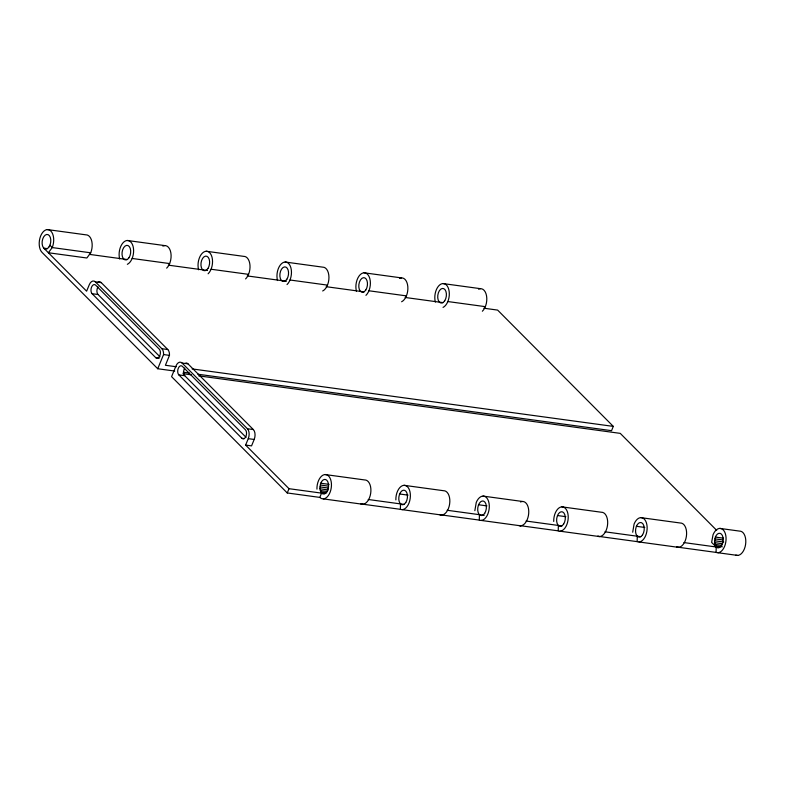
<?xml version="1.0" encoding="UTF-8"?>
<svg xmlns="http://www.w3.org/2000/svg" width="785" height="785" viewBox="0 0 785 785"><rect width="100%" height="100%" fill="white"/><g stroke="black" fill="none" stroke-linecap="round" stroke-linejoin="round"><path stroke-width="1.18" d="M325.098 474.542L364.564 479.929A12.246 7.134 -82.2 0 1 370.677 493.382A12.246 7.134 -82.2 0 1 360.914 503.931L400.379 509.318L400.487 503.901M404.03 485.316L443.486 490.703A12.246 7.134 -82.2 0 1 449.609 504.147A12.246 7.134 -82.2 0 1 439.845 514.705L479.301 520.092L479.409 514.675M519.964 525.636L558.233 530.856L558.341 525.44M561.874 506.855L601.339 512.242A12.246 7.134 -82.2 0 1 607.453 525.685A12.246 7.134 -82.2 0 1 597.689 536.243L637.155 541.63L637.263 536.214M716.077 552.404L716.185 546.988L714.507 542.641L715.351 537.077A7.35 4.278 -82.2 0 1 721.444 534.153A7.35 4.278 -82.2 0 1 722.288 544.054A7.35 4.278 -82.2 0 1 716.185 546.988L711.622 542.396L713.035 534.752A12.246 7.134 -82.2 0 1 722.681 529.404A12.246 7.134 -82.2 0 1 725.271 544.437A12.246 7.134 -82.2 0 1 716.077 552.404L676.611 547.017A12.246 7.134 -82.2 0 0 686.375 536.459A12.246 7.134 -82.2 0 0 680.261 523.006L640.795 517.629M321.565 493.127L319.878 488.78L320.722 483.226A7.35 4.278 -82.2 0 1 326.825 480.292A7.35 4.278 -82.2 0 1 327.669 490.203A7.35 4.278 -82.2 0 1 321.565 493.127L319.809 497.405L287.251 492.96L171.581 376.663L175.968 365.967A7.35 4.278 -82.2 0 1 182.071 363.033L187.988 363.847L253.339 429.562A7.35 4.278 -82.2 0 1 254.183 439.463L251.553 445.88L245.626 445.075L248.266 438.658A7.35 4.278 -82.2 0 0 247.422 428.747L182.071 363.033M174.721 371.06L157.736 368.744L163.555 354.565L163.545 353.064A7.35 4.278 -82.2 0 0 161.867 348.717L95.348 281.844A7.35 4.278 -82.2 0 0 89.254 284.778L86.615 291.186L43.823 248.158L47.424 248.649M98.046 282.07A7.35 4.278 -82.2 0 1 101.275 282.649L167.784 349.531A7.35 4.278 -82.2 0 1 169.462 353.878L169.472 355.37L165.409 365.27L176.331 366.762M287.251 492.96L289.008 488.692L245.626 445.075M483.825 308.201L497.631 310.095L613.301 426.392L611.554 430.671L197.781 374.209M47.355 229.573L85.83 234.823A12.246 7.134 -82.2 0 1 90.707 252.809L86.86 258L48.385 252.75L52.232 247.56A12.246 7.134 -82.2 0 0 50.839 231.045A12.246 7.134 -82.2 0 0 40.673 235.922A12.246 7.134 -82.2 0 0 42.066 252.436L157.736 368.744M127.268 240.475L164.762 245.597M206.19 251.249L243.684 256.361A12.246 7.134 -82.2 0 1 249.964 265.085A12.246 7.134 -82.2 0 1 245.587 278.92M285.122 262.013L322.606 267.135A12.246 7.134 -82.2 0 1 328.954 277.409A12.246 7.134 -82.2 0 1 322.684 290.98M364.044 272.787L401.527 277.9M442.966 283.562L480.459 288.674M90.707 252.809L52.232 247.56L49.926 245.234M132.145 258.461L169.638 263.574M211.067 269.235L248.56 274.348M289.999 280L327.482 285.122M368.921 290.774L406.404 295.886M447.842 301.548L485.336 306.66M89.431 254.379L127.356 259.56M168.353 265.153L207.495 270.491M247.285 275.927L286.417 281.265M326.207 286.692L364.132 291.873M405.129 297.466L443.054 302.637M95.348 281.844L101.275 282.649M92.12 293.708L155.744 357.675A4.896 2.855 -82.2 0 0 159.806 355.723A4.896 2.855 -82.2 0 0 159.247 349.119L95.633 285.151A4.896 2.855 -82.2 0 0 91.56 287.104A4.896 2.855 -82.2 0 0 92.12 293.708L98.046 294.512L159.944 356.753M161.867 348.717L167.784 349.531M163.555 354.565L169.472 355.37M155.744 357.675L159.296 358.156M192.109 368.911L613.301 426.392M183.219 372.218L189.283 373.042M182.905 373.689L191.403 374.847M198.693 375.848L620.248 433.369L716.705 530.366M178.843 374.896L241.878 438.285A4.896 2.855 -82.2 0 0 245.95 436.332A4.896 2.855 -82.2 0 0 245.391 429.729L182.346 366.34A4.896 2.855 -82.2 0 0 178.283 368.293A4.896 2.855 -82.2 0 0 178.843 374.896L184.76 375.701L246.078 437.353M247.422 428.747L253.339 429.562M248.266 438.658L254.183 439.463M241.878 438.285L244.253 438.609M482.952 496.081L522.417 501.468M719.727 528.393L739.45 531.092A12.246 7.134 -82.2 0 1 745.573 544.535A12.246 7.134 -82.2 0 1 735.81 555.093M320.722 483.226L329.092 484.365M399.653 493.991L408.023 495.139M478.575 504.765L486.945 505.903M557.497 515.539L565.867 516.677M636.419 526.303L644.789 527.451M715.351 537.077L723.476 538.186M320.162 485.002L328.532 486.15M714.782 538.853L722.906 539.962M319.878 486.896L328.248 488.044M714.497 540.757L723.78 542.023M319.878 488.78L328.248 489.928M714.507 542.641L722.622 543.75M320.182 490.527L327.355 491.508M714.801 544.378L721.768 545.33M320.751 492.009L326.737 492.823M715.38 545.86L722.337 546.811M289.008 488.692L325.147 493.618M368.204 499.495L404.079 504.392M447.126 510.27L484.198 515.323M526.048 521.034L561.923 525.93M604.97 531.808L640.845 536.705M683.902 542.572L719.668 547.459M323.292 498.887L362.748 504.264M402.214 509.651L441.67 515.038M481.136 520.426L520.602 525.813M560.058 531.2L599.524 536.577M638.99 541.964L678.446 547.351M717.912 552.738L737.645 555.427M632.7 532.201L634.113 523.978A12.246 7.134 -82.2 0 1 643.759 518.63A12.246 7.134 -82.2 0 1 646.349 533.663A12.246 7.134 -82.2 0 1 637.155 541.63M474.846 510.662L476.26 502.439A12.246 7.134 -82.2 0 1 485.905 497.091A12.246 7.134 -82.2 0 1 488.505 512.124A12.246 7.134 -82.2 0 1 479.301 520.092M435.371 302.088A12.246 7.134 -82.2 0 1 439.835 284.827A12.246 7.134 -82.2 0 1 449.138 291.274A12.246 7.134 -82.2 0 1 443.044 307.406M162.868 246.088A12.246 7.134 -82.2 0 1 170.855 252.819A12.246 7.134 -82.2 0 1 166.665 268.146M119.673 259.001A12.246 7.134 -82.2 0 1 124.138 241.751A12.246 7.134 -82.2 0 1 133.44 248.188A12.246 7.134 -82.2 0 1 127.347 264.319M198.595 269.775A12.246 7.134 -82.2 0 1 202.471 253.035A12.246 7.134 -82.2 0 1 211.979 257.058A12.246 7.134 -82.2 0 1 208.103 273.798M277.517 280.539A12.246 7.134 -82.2 0 1 281.393 263.799A12.246 7.134 -82.2 0 1 290.901 267.832A12.246 7.134 -82.2 0 1 287.025 284.572M399.634 278.4A12.246 7.134 -82.2 0 1 407.817 286.623A12.246 7.134 -82.2 0 1 401.616 301.754M356.449 291.313A12.246 7.134 -82.2 0 1 360.325 274.573A12.246 7.134 -82.2 0 1 369.823 278.606A12.246 7.134 -82.2 0 1 365.947 295.346M478.565 289.174A12.246 7.134 -82.2 0 1 486.553 295.896A12.246 7.134 -82.2 0 1 482.363 311.233M395.866 499.908A12.246 7.134 -82.2 0 1 403.814 485.326A12.246 7.134 -82.2 0 1 410.172 498.583A12.246 7.134 -82.2 0 1 400.379 509.318M520.514 501.968A12.246 7.134 -82.2 0 1 528.707 513.331A12.246 7.134 -82.2 0 1 518.767 525.479M316.944 489.133A12.246 7.134 -82.2 0 1 325.52 474.542A12.246 7.134 -82.2 0 1 330.838 489.909A12.246 7.134 -82.2 0 1 319.809 497.405M553.719 521.446A12.246 7.134 -82.2 0 1 561.667 506.865A12.246 7.134 -82.2 0 1 568.016 520.131A12.246 7.134 -82.2 0 1 558.233 530.856M185.898 362.964A7.35 4.278 -82.2 0 1 187.988 363.847M184.76 375.701A4.896 2.855 -82.2 0 1 184.73 368.067M98.046 294.512A4.896 2.855 -82.2 0 1 98.017 286.878M49.121 246.775A7.35 4.278 -82.2 0 0 48.101 234.636A7.35 4.278 -82.2 0 0 42.135 243.811A7.35 4.278 -82.2 0 0 49.121 246.775M129.034 257.676A7.35 4.278 -82.2 0 0 128.004 245.548A7.35 4.278 -82.2 0 0 122.048 254.713A7.35 4.278 -82.2 0 0 129.034 257.676M207.956 268.45A7.35 4.278 -82.2 0 0 206.936 256.312A7.35 4.278 -82.2 0 0 200.97 265.487A7.35 4.278 -82.2 0 0 207.956 268.45M286.878 279.215A7.35 4.278 -82.2 0 0 285.858 267.086A7.35 4.278 -82.2 0 0 279.892 276.261A7.35 4.278 -82.2 0 0 286.878 279.215M365.81 289.989A7.35 4.278 -82.2 0 0 364.78 277.861A7.35 4.278 -82.2 0 0 358.823 287.025A7.35 4.278 -82.2 0 0 365.81 289.989M444.732 300.763A7.35 4.278 -82.2 0 0 443.702 288.625A7.35 4.278 -82.2 0 0 437.745 297.8A7.35 4.278 -82.2 0 0 444.732 300.763M405.786 502.518A7.35 4.278 -82.2 0 0 404.766 490.38A7.35 4.278 -82.2 0 0 398.809 499.554A7.35 4.278 -82.2 0 0 405.786 502.518M484.718 513.282A7.35 4.278 -82.2 0 0 483.688 501.154A7.35 4.278 -82.2 0 0 477.731 510.329A7.35 4.278 -82.2 0 0 484.718 513.282M563.64 524.056A7.35 4.278 -82.2 0 0 562.61 511.928A7.35 4.278 -82.2 0 0 556.653 521.093A7.35 4.278 -82.2 0 0 563.64 524.056M642.562 534.83A7.35 4.278 -82.2 0 0 641.541 522.692A7.35 4.278 -82.2 0 0 635.575 531.867A7.35 4.278 -82.2 0 0 642.562 534.83"/></g></svg>
